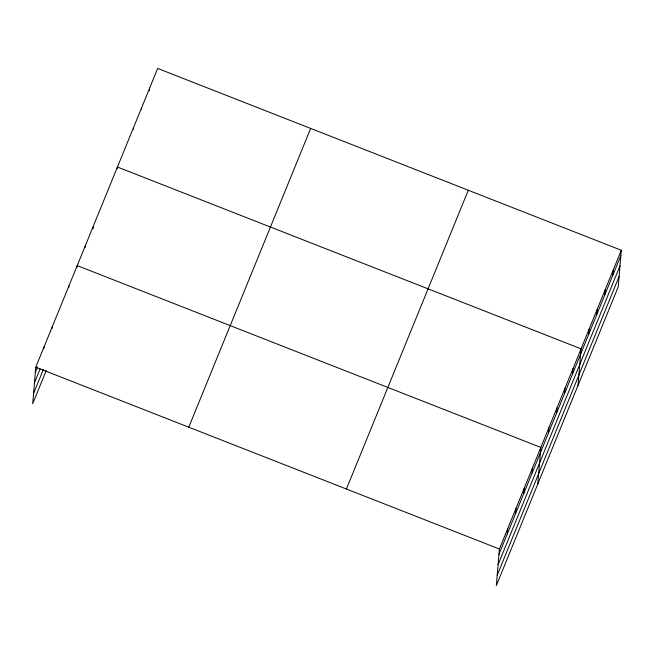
<?xml version="1.0" encoding="UTF-8"?>
<svg xmlns="http://www.w3.org/2000/svg" width="654" height="654" viewBox="0 0 654 654"><rect width="100%" height="100%" fill="white"/><g stroke="black" fill="none" stroke-linecap="round" stroke-linejoin="round"><path stroke-width="0.98" d="M621.3 250.253L499.411 549.017L496.337 585.575L618.234 286.804L621.3 250.253L157.663 68.425L35.766 367.196L32.7 403.747L46.262 370.507M43.908 348.647L44.055 346.882M52.197 328.333L52.345 326.567M68.776 287.695L68.923 285.929M77.066 267.38L77.213 265.614L540.85 447.442L537.784 483.993M85.11 247.662L85.257 245.896M93.081 228.826L93.228 227.061M117.287 168.789L117.434 167.023L581.079 348.844L578.005 385.394M133.375 129.353L133.53 127.587M141.428 109.635L141.575 107.861M149.398 90.792L149.619 88.143M507.251 534.007L507.692 528.702M515.54 513.684L515.981 508.387M523.829 493.369L524.271 488.072M532.119 473.055L532.56 467.757M548.453 433.022L548.894 427.716M556.497 413.303L556.938 407.998M564.541 393.585L564.982 388.28M572.585 373.859L573.027 368.562M588.674 334.423L589.123 329.126M596.718 314.705L597.167 309.407M604.762 294.987L605.212 289.689M612.806 275.269L613.256 269.971M35.324 372.494L37.589 366.959M34.458 382.811L40.107 368.962M33.567 393.438L43.36 369.428M188.769 427.201L310.666 128.429M346.407 489.02L468.297 190.249M498.961 554.322L620.859 255.551M498.095 564.631L619.992 265.859M497.204 575.258L619.093 276.487M35.766 367.196L499.411 549.017"/></g></svg>
